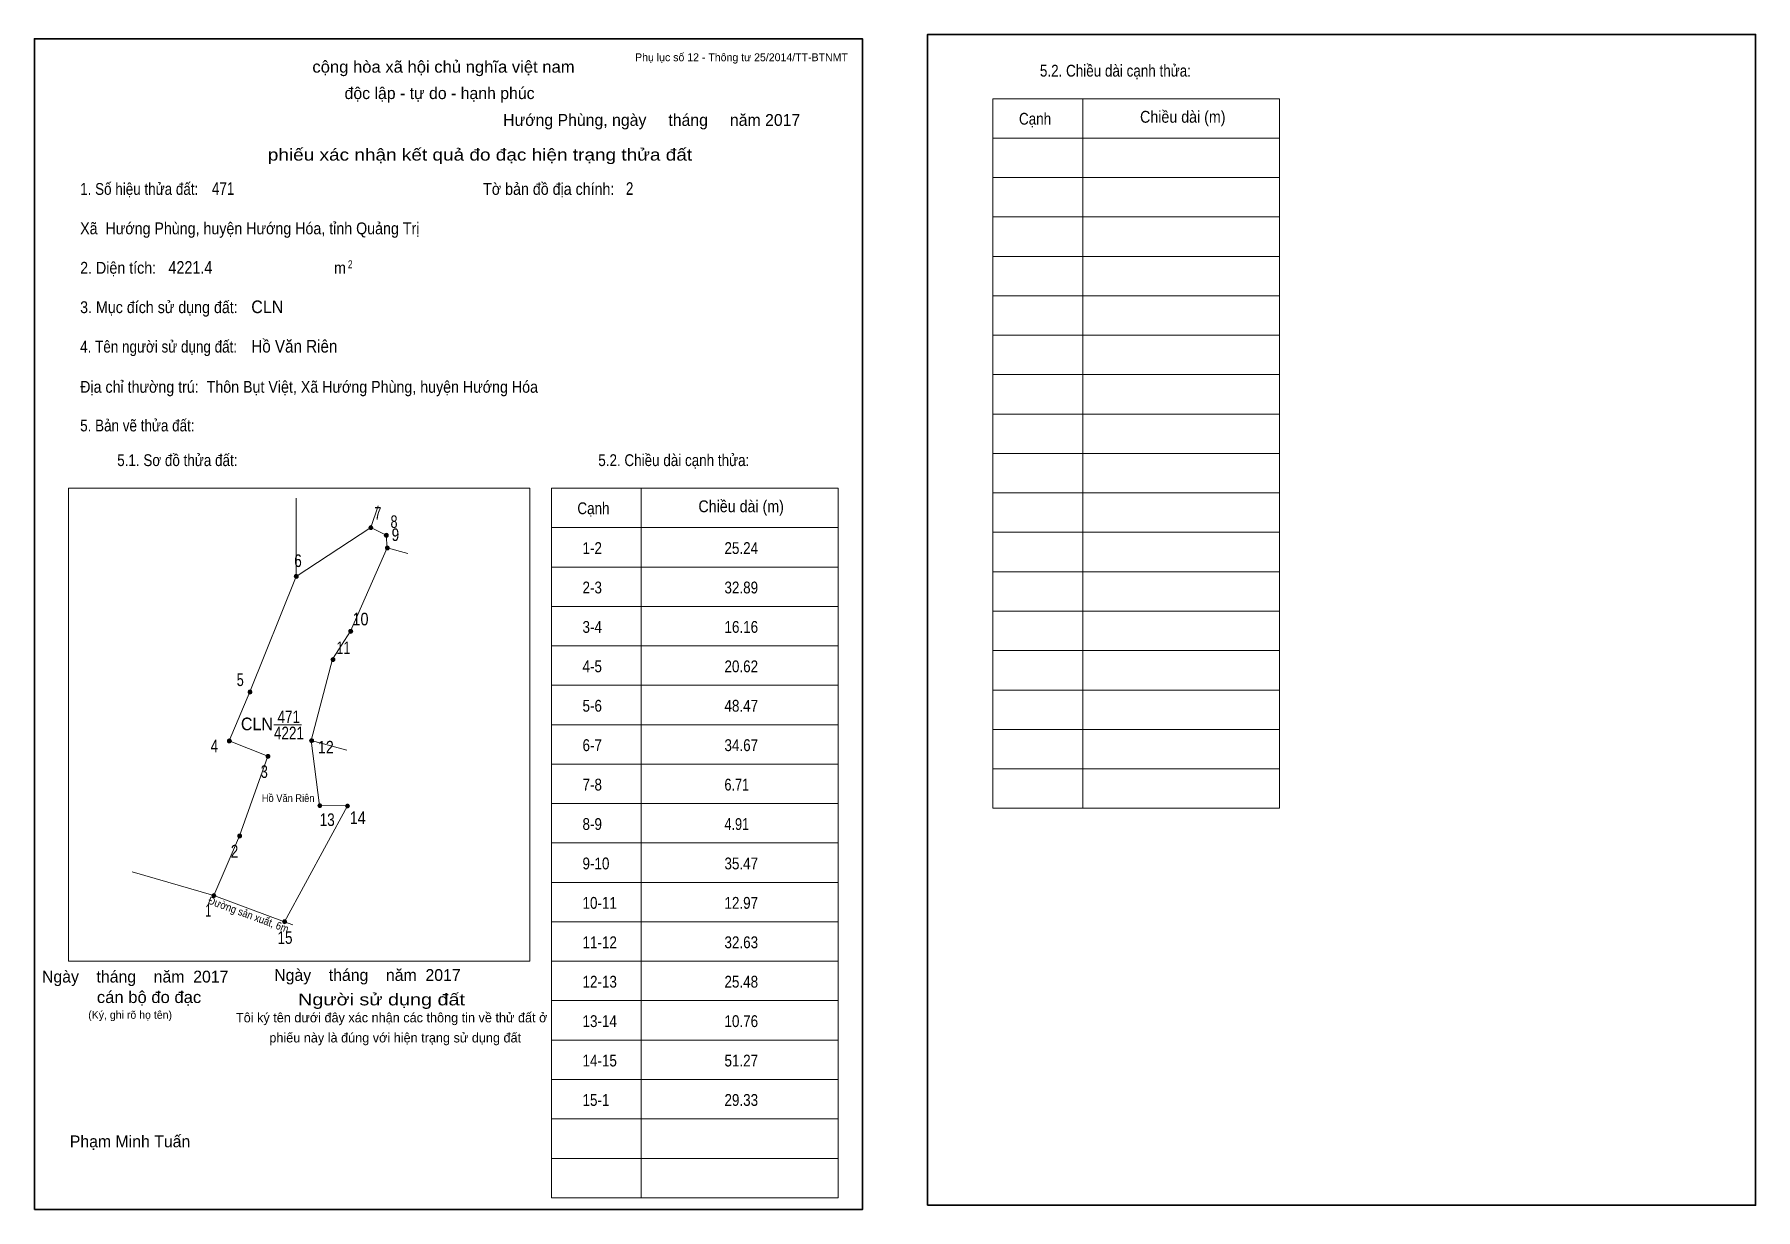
# Model space of a CAD drawing. Header units: centimetres. Extents: x 0 to 43.6, y 0 to 29.8.
import ezdxf
from ezdxf.enums import TextEntityAlignment as Align

# ---------------------------------------------------------------- set-up
doc = ezdxf.new("R2010")
doc.units = ezdxf.units.CM
doc.header["$LTSCALE"] = 0.12
for name, color, linetype in [('30', 7, 'Continuous'), ('34', 7, 'Continuous'), ('62', 7, 'Continuous')]:
    doc.layers.add(name, color=color, linetype=linetype)
for name, color, linetype, lineweight in [('32', 7, 'Continuous', 13), ('33', 7, 'Continuous', 13), ('61', 7, 'Continuous', 13), ('63', 7, 'Continuous', 13)]:
    doc.layers.add(name, color=color, linetype=linetype, lineweight=lineweight)

msp = doc.modelspace()

# ---------------------------------------------------------------- hatches: boundary and pattern name
at = {"layer": '32'}
for points in [[(8.5817, 17.3, 1), (8.4817, 17.3, 1)], [(8.9729, 17.1044, 1), (8.8729, 17.1044, 1)], [(9.0003, 16.7855, 1), (8.9003, 16.7855, 1)], [(6.6904, 16.0609, 1), (6.5904, 16.0609, 1)], [(8.0717, 14.6666, 1), (7.9717, 14.6666, 1)], [(7.6184, 13.9525, 1), (7.5184, 13.9525, 1)], [(5.5166, 13.1263, 1), (5.4166, 13.1263, 1)], [(4.9949, 11.8872, 1), (4.8949, 11.8872, 1)], [(7.0778, 11.8944, 1), (6.9778, 11.8944, 1)], [(5.9731, 11.4959, 1), (5.8731, 11.4959, 1)], [(7.2885, 10.2464, 1), (7.1885, 10.2464, 1)], [(7.9902, 10.2373, 1), (7.8902, 10.2373, 1)], [(5.2557, 9.4743, 1), (5.1557, 9.4743, 1)], [(4.5997, 7.9645, 1), (4.4997, 7.9645, 1)], [(6.3931, 7.3, 1), (6.2931, 7.3, 1)]]:
    msp.add_hatch(color=256, dxfattribs=at).paths.add_polyline_path(points)

# ---------------------------------------------------------------- linework, layer by layer
for centre in [(8.5317, 17.3), (8.9229, 17.1044), (8.9503, 16.7855), (6.6404, 16.0609), (8.0217, 14.6666), (7.5684, 13.9525), (5.4666, 13.1263), (4.9449, 11.8872), (7.0278, 11.8944), (5.9231, 11.4959), (7.2385, 10.2464), (7.9402, 10.2373), (5.2057, 9.4743), (4.5497, 7.9645), (6.3431, 7.3)]:
    msp.add_circle(centre, 0.05, dxfattribs=at)
at = {"layer": '33'}
msp.add_line((6.07, 12.3), (6.77, 12.3), dxfattribs=at)
at = {"layer": '61'}
for p, q in [((6.64, 18.05), (6.64, 16.06)), ((8.53, 17.3), (8.72, 17.85)), ((8.53, 17.3), (6.64, 16.06)), ((8.95, 16.79), (8.02, 14.67)), ((7.02, 11.9), (7.92, 11.65)), ((7.94, 10.24), (6.34, 7.3))]:
    msp.add_line(p, q, dxfattribs=at)
for points in [[(8.53, 17.3), (8.92, 17.11), (8.95, 16.79), (9.47, 16.64)], [(6.64, 16.06), (5.46, 13.13), (4.94, 11.89), (5.92, 11.5), (5.2, 9.48), (4.55, 7.97)], [(8.02, 14.67), (7.56, 13.96), (7.02, 11.9)], [(7.02, 11.9), (7.23, 10.25), (7.94, 10.24)], [(2.48, 8.57), (4.55, 7.97), (6.34, 7.3), (6.55, 7.22)]]:
    msp.add_lwpolyline(points, dxfattribs=at)
at = {"layer": '63'}
for p, q in [((24.31, 28.18), (31.58, 28.18)), ((24.31, 10.18), (24.31, 28.18)), ((26.59, 10.18), (26.59, 28.18)), ((31.58, 10.18), (31.58, 28.18)), ((24.31, 27.18), (31.58, 27.18)), ((24.31, 26.18), (31.58, 26.18)), ((24.31, 25.18), (31.58, 25.18)), ((24.31, 24.18), (31.58, 24.18)), ((24.31, 23.18), (31.58, 23.18)), ((24.31, 22.18), (31.58, 22.18)), ((24.31, 21.18), (31.58, 21.18)), ((24.31, 20.18), (31.58, 20.18)), ((24.31, 19.18), (31.58, 19.18)), ((0.86, 18.3), (12.56, 18.3)), ((0.86, 6.3), (0.86, 18.3)), ((12.56, 6.3), (12.56, 18.3)), ((13.11, 18.3), (20.38, 18.3)), ((13.11, 0.3), (13.11, 18.3)), ((15.39, 0.3), (15.39, 18.3)), ((20.38, 0.3), (20.38, 18.3)), ((24.31, 18.18), (31.58, 18.18)), ((13.11, 17.3), (20.38, 17.3)), ((24.31, 17.18), (31.58, 17.18)), ((13.11, 16.3), (20.38, 16.3)), ((24.31, 16.18), (31.58, 16.18)), ((13.11, 15.3), (20.38, 15.3)), ((24.31, 15.18), (31.58, 15.18)), ((13.11, 14.3), (20.38, 14.3)), ((24.31, 14.18), (31.58, 14.18)), ((13.11, 13.3), (20.38, 13.3)), ((24.31, 13.18), (31.58, 13.18)), ((13.11, 12.3), (20.38, 12.3)), ((24.31, 12.18), (31.58, 12.18)), ((24.31, 12.18), (31.58, 12.18)), ((13.11, 11.3), (20.38, 11.3)), ((24.31, 11.18), (31.58, 11.18)), ((13.11, 10.3), (20.38, 10.3)), ((24.31, 10.18), (31.58, 10.18)), ((13.11, 9.3), (20.38, 9.3)), ((13.11, 8.3), (20.38, 8.3)), ((13.11, 7.3), (20.38, 7.3)), ((0.86, 6.3), (12.56, 6.3)), ((13.11, 6.3), (20.38, 6.3)), ((13.11, 5.3), (20.38, 5.3)), ((13.11, 4.3), (20.38, 4.3)), ((13.11, 3.3), (20.38, 3.3)), ((13.11, 2.3), (20.38, 2.3)), ((13.11, 2.3), (20.38, 2.3)), ((13.11, 1.3), (20.38, 1.3)), ((13.11, 0.3), (20.38, 0.3))]:
    msp.add_line(p, q, dxfattribs=at)
at = {"layer": '63', "lineweight": 35}
for points in [[(0, 0), (0, 29.7), (21, 29.7), (21, 0)], [(22.65, 0.11), (22.65, 29.81), (43.65, 29.81), (43.65, 0.11)]]:
    msp.add_lwpolyline(points, close=True, dxfattribs=at)

# ---------------------------------------------------------------- texts
at = {"layer": '30'}
for s, width, p in [('1-2', 0.85, (13.9, 16.63)), ('25.24', 0.85, (17.5, 16.63)), ('2-3', 0.85, (13.9, 15.63)), ('32.89', 0.85, (17.5, 15.63)), ('3-4', 0.85, (13.9, 14.63)), ('16.16', 0.85, (17.5, 14.63)), ('4-5', 0.85, (13.9, 13.63)), ('20.62', 0.85, (17.5, 13.63)), ('5-6', 0.85, (13.9, 12.63)), ('48.47', 0.85, (17.5, 12.63)), ('6-7', 0.85, (13.9, 11.63)), ('34.67', 0.85, (17.5, 11.63)), ('7-8', 0.85, (13.9, 10.63)), ('6.71', 0.8, (17.5, 10.63)), ('8-9', 0.85, (13.9, 9.63)), ('4.91', 0.8, (17.5, 9.63)), ('9-10', 0.85, (13.9, 8.63)), ('35.47', 0.85, (17.5, 8.63)), ('10-11', 0.85, (13.9, 7.63)), ('12.97', 0.85, (17.5, 7.63)), ('11-12', 0.85, (13.9, 6.63)), ('32.63', 0.85, (17.5, 6.63)), ('12-13', 0.85, (13.9, 5.63)), ('25.48', 0.85, (17.5, 5.63)), ('13-14', 0.85, (13.9, 4.63)), ('10.76', 0.85, (17.5, 4.63)), ('14-15', 0.85, (13.9, 3.63)), ('51.27', 0.85, (17.5, 3.63)), ('15-1', 0.85, (13.9, 2.63)), ('29.33', 0.85, (17.5, 2.63))]:
    msp.add_text(s, height=0.3, dxfattribs=dict(at, width=width)).set_placement(p)
at = {"layer": '32'}
for s, width, p in [('7', 0.75, (8.71, 17.5)), ('8', 0.75, (9.12, 17.29)), ('9', 0.8, (9.155, 16.96)), ('6', 0.8, (6.685, 16.3)), ('10', 0.85, (8.27, 14.82)), ('11', 0.75, (7.835, 14.09)), ('5', 0.75, (5.22, 13.28)), ('4', 0.8, (4.565, 11.6)), ('12', 0.85, (7.39, 11.57)), ('3', 0.75, (5.83, 10.95)), ('13', 0.8, (7.425, 9.73)), ('14', 0.85, (8.2, 9.78)), ('2', 0.8, (5.075, 8.93)), ('1', 0.65, (4.41, 7.43)), ('15', 0.8, (6.355, 6.74))]:
    msp.add_text(s, height=0.32, dxfattribs=dict(at, width=width)).set_placement(p, align=Align.CENTER)
at = {"layer": '33', "width": 0.8}
for s, p in [('471', (6.45, 12.34)), ('4221', (6.455, 11.93))]:
    msp.add_text(s, height=0.32, dxfattribs=at).set_placement(p, align=Align.CENTER)
at = {"layer": '33', "width": 0.95}
msp.add_text('CLN', height=0.32, dxfattribs=at).set_placement((6.05, 12.16), align=Align.RIGHT)
at = {"layer": '34'}
for s, width, p in [('471', 0.8, (4.5, 25.74)), ('2', 0.8, (15, 25.74)), ('4221.4', 0.85, (3.4, 23.74)), ('CLN', 0.95, (5.5, 22.74)), ('Hồ Văn Riên', 0.9, (5.5, 21.74))]:
    msp.add_text(s, height=0.32, dxfattribs=dict(at, width=width)).set_placement(p)
at = {"layer": '62', "width": 0.9}
msp.add_text('Hồ Văn Riên', height=0.1956, dxfattribs=at).set_placement((6.435, 10.34), align=Align.CENTER)
msp.add_text('Đường sản xuất, 6m', height=0.1956, rotation=339.697, dxfattribs=at).set_placement((5.3961, 7.3915), align=Align.CENTER)
at = {"layer": '63'}
for s, height, p in [('Phụ lục số 12 - Thông tư 25/2014/TT-BTNMT', 0.2, (20.63, 29.13)), ('Ngày    tháng    năm  2017', 0.3, (10.81, 5.8)), ('Ngày    tháng    năm  2017', 0.3, (4.92, 5.76)), ('(Ký, ghi rõ họ tên)', 0.2, (3.49, 4.84))]:
    msp.add_text(s, height=height, dxfattribs=at).set_placement(p, align=Align.RIGHT)
at = {"layer": '63', "width": 1.05}
msp.add_text('cộng hòa xã hội chủ nghĩa việt nam', height=0.3, dxfattribs=at).set_placement((10.375, 28.84), align=Align.CENTER)
at = {"layer": '63'}
for s, height, width, p in [('5.2. Chiều dài cạnh thửa:', 0.3, 0.85, (25.5, 28.74)), ('Cạnh', 0.3, 0.85, (24.97, 27.52)), ('Chiều dài (m)', 0.3, 0.9, (28.04, 27.57)), ('1. Số hiệu thửa đất:', 0.3, 0.85, (1.16, 25.74)), ('Tờ bản đồ địa chính:', 0.3, 0.9, (11.38, 25.74)), ('Xã  Hướng Phùng, huyện Hướng Hóa, tỉnh Quảng Trị', 0.3, 0.9, (1.16, 24.74)), ('2. Diện tích:', 0.3, 0.9, (1.16, 23.74)), ('2', 0.2, 0.8, (7.95, 23.88)), ('m', 0.3, 0.9, (7.6, 23.74)), ('3. Mục đích sử dụng đất:', 0.3, 0.9, (1.16, 22.74)), ('4. Tên người sử dụng đất:', 0.3, 0.85, (1.16, 21.74)), ('Địa chỉ thường trú:  Thôn Bụt Việt, Xã Hướng Phùng, huyện Hướng Hóa', 0.3, 0.9, (1.16, 20.72)), ('5. Bản vẽ thửa đất:', 0.3, 0.85, (1.16, 19.74)), ('5.1. Sơ đồ thửa đất:', 0.3, 0.85, (2.1, 18.86)), ('5.2. Chiều dài cạnh thửa:', 0.3, 0.85, (14.3, 18.86)), ('Cạnh', 0.3, 0.85, (13.77, 17.64)), ('Chiều dài (m)', 0.3, 0.9, (16.84, 17.69))]:
    msp.add_text(s, height=height, dxfattribs=dict(at, width=width)).set_placement(p)
for s, height, p in [('độc lập - tự do - hạnh phúc', 0.3, (10.275, 28.17)), ('Hướng Phùng, ngày     tháng     năm 2017', 0.3, (15.655, 27.49)), ('Tôi ký tên dưới đây xác nhận các thông tin về thử đất ở ', 0.24, (9.105, 4.75)), ('phiếu này là đúng với hiện trạng sử dụng đất', 0.24, (9.15, 4.24)), ('Phạm Minh Tuấn', 0.3, (2.425, 1.58))]:
    msp.add_text(s, height=height, dxfattribs=at).set_placement(p, align=Align.CENTER)
for s, width, p in [('phiếu xác nhận kết quả đo đạc hiện trạng thửa đất', 1.2, (16.68, 26.61)), ('cán bộ đo đạc', 1.05, (4.23, 5.24)), ('Người sử dụng đất', 1.25, (10.92, 5.18))]:
    msp.add_text(s, height=0.3, dxfattribs=dict(at, width=width)).set_placement(p, align=Align.RIGHT)

doc.saveas('drawing.dxf')
